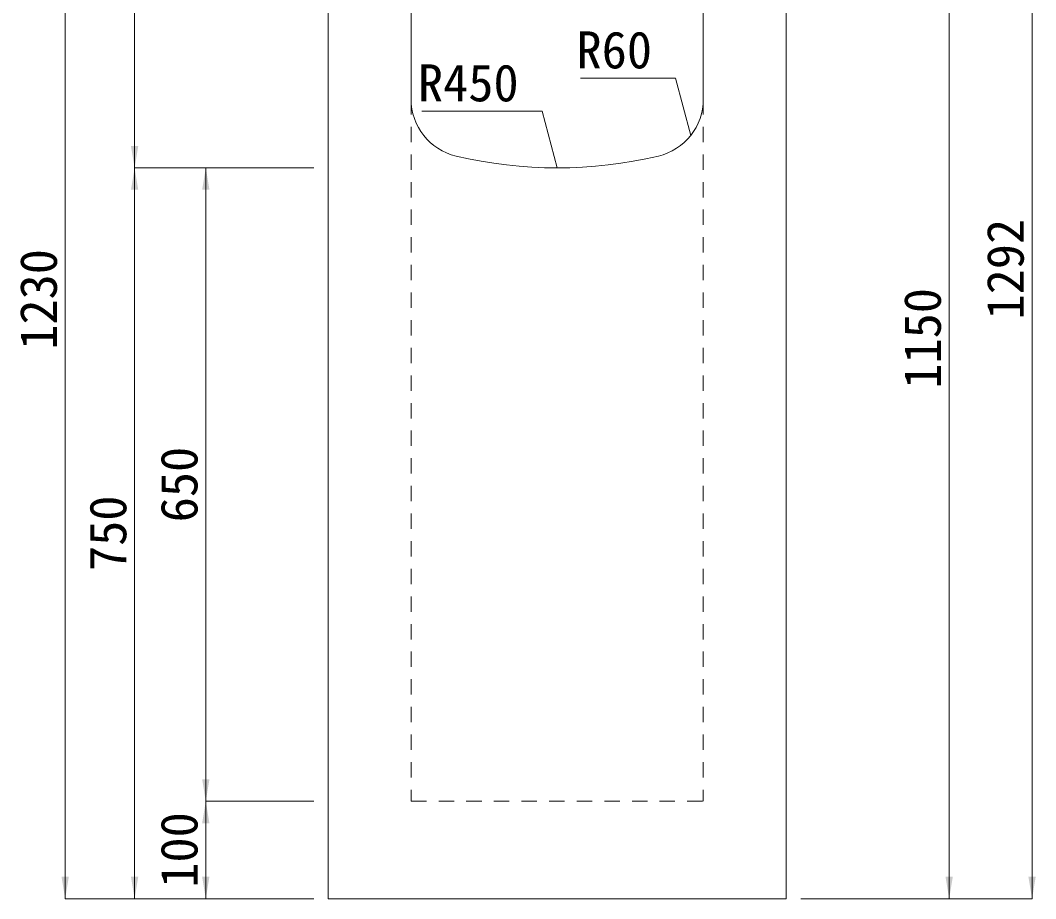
# Model space of a CAD drawing. Units: millimetres at full size. Extents: x -3301 to 90699, y 107523 to 139162.
# Drawn here: x 20101 to 21144, y 116020 to 116922 of the extents above; entities that cross this region are included whole.
import ezdxf
from ezdxf.enums import TextEntityAlignment as Align

# ---------------------------------------------------------------- set-up
doc = ezdxf.new("R2010")
doc.units = ezdxf.units.MM
doc.header["$LTSCALE"] = 21
doc.linetypes.add('USER1', pattern=[1.35, 0.75, -0.6])
for name, color, linetype, lineweight in [('寸法線', 7, 'Continuous', 9), ('引出線', 4, 'Continuous', 9), ('本体', 2, 'Continuous', 9)]:
    doc.layers.add(name, color=color, linetype=linetype, lineweight=lineweight)
doc.styles.add('ＭＳ ゴシック', font='')
doc.styles.get('ＭＳ ゴシック').set_extended_font_data('MS Gothic')

# ---------------------------------------------------------------- blocks, each defined once
blk = doc.blocks.new('filled_arrow')
at = {"color": 0, "linetype": 'Continuous', "lineweight": -2}
blk.add_solid([(7.5, 1.25), (0, 0), (7.5, -1.25)], dxfattribs=at)

msp = doc.modelspace()

# ---------------------------------------------------------------- linework, layer by layer
at = {"layer": '寸法線'}
for p, q in [((21139.77, 117312.33), (21139.77, 116020.33)), ((20147.2, 116020.33), (20147.2, 117250.33)), ((20218.47, 117170.33), (20218.47, 116770.33)), ((21054.67, 116020.33), (21054.67, 117170.33)), ((20402.31, 116770.33), (20218.47, 116770.33)), ((20218.47, 116770.33), (20218.47, 116020.33)), ((20402.31, 116770.33), (20218.47, 116770.33)), ((20291.54, 116120.33), (20291.54, 116770.33)), ((20402.31, 116770.33), (20291.54, 116770.33)), ((20402.31, 116120.33), (20291.54, 116120.33)), ((20291.54, 116020.33), (20291.54, 116120.33)), ((20402.31, 116120.33), (20291.54, 116120.33)), ((20402.31, 116020.33), (20147.2, 116020.33)), ((20402.31, 116020.33), (20218.47, 116020.33)), ((20402.31, 116020.33), (20291.54, 116020.33)), ((20902.31, 116020.33), (21139.77, 116020.33)), ((20902.31, 116020.33), (21054.67, 116020.33))]:
    msp.add_line(p, q, dxfattribs=at)
at = {"layer": '引出線'}
for points in [[(20789.37, 116803.64), (20773.63, 116862.39), (20676.13, 116862.39)], [(20652.31, 116770.33), (20636.71, 116828.54), (20513.22, 116828.54)]]:
    msp.add_lwpolyline(points, dxfattribs=at)
at = {"layer": '本体', "lineweight": 20}
for p, q in [((20417.31, 117170.33), (20417.31, 116020.33)), ((20502.31, 117170.33), (20502.31, 116840.85)), ((20802.31, 117170.33), (20802.31, 116840.85)), ((20887.31, 117170.33), (20887.31, 116020.33)), ((20417.31, 116020.33), (20887.31, 116020.33))]:
    msp.add_line(p, q, dxfattribs=at)
at = {"layer": '本体', "linetype": 'USER1'}
for p, q in [((20502.31, 116840.85), (20502.31, 116120.33)), ((20802.31, 116840.85), (20802.31, 116120.33)), ((20502.31, 116120.33), (20802.31, 116120.33))]:
    msp.add_line(p, q, dxfattribs=at)
at = {"layer": '本体', "lineweight": 13}
for centre, radius, start, end in [((20562.31, 116840.85), 60, 180, 256.65764), ((20742.31, 116840.85), 60, 283.34236, 0), ((20652.31, 117220.33), 450, 256.65764, 283.34236)]:
    msp.add_arc(centre, radius, start, end, dxfattribs=at)

# ---------------------------------------------------------------- block references
at = {"layer": '寸法線', "xscale": 3, "yscale": 3}
for p, rotation in [((20218.47, 116770.33), 90), ((20218.47, 116770.33), 270), ((20291.54, 116770.33), 270), ((20291.54, 116120.33), 90), ((20291.54, 116120.33), 270), ((20147.2, 116020.33), 90), ((20218.47, 116020.33), 90), ((20291.54, 116020.33), 90), ((21054.67, 116020.33), 90), ((21139.77, 116020.33), 90)]:
    msp.add_blockref('filled_arrow', p, dxfattribs=dict(at, rotation=rotation))
at = {"layer": '引出線', "xscale": 0.0667, "yscale": 0.0667, "rotation": 105}
for p in [(20789.37, 116803.64), (20652.31, 116770.33)]:
    msp.add_blockref('filled_arrow', p, dxfattribs=at)

# ---------------------------------------------------------------- texts
at = {"layer": '寸法線', "style": 'ＭＳ ゴシック'}
for s, p in [('1292', (21112.27, 116666.33)), ('1230', (20119.7, 116635.33)), ('1150', (21027.17, 116595.33)), ('650', (20264.04, 116445.33)), ('750', (20190.97, 116395.33)), ('100', (20264.04, 116070.33))]:
    msp.add_text(s, height=37.98, rotation=90, dxfattribs=at).set_placement(p, align=Align.MIDDLE_CENTER)
at = {"layer": '引出線', "style": 'ＭＳ ゴシック'}
for s, p in [('R60', (20749.63, 116910.39)), ('R450', (20612.71, 116876.54))]:
    msp.add_text(s, height=37.98, dxfattribs=at).set_placement(p, align=Align.TOP_RIGHT)

doc.saveas('drawing.dxf')
